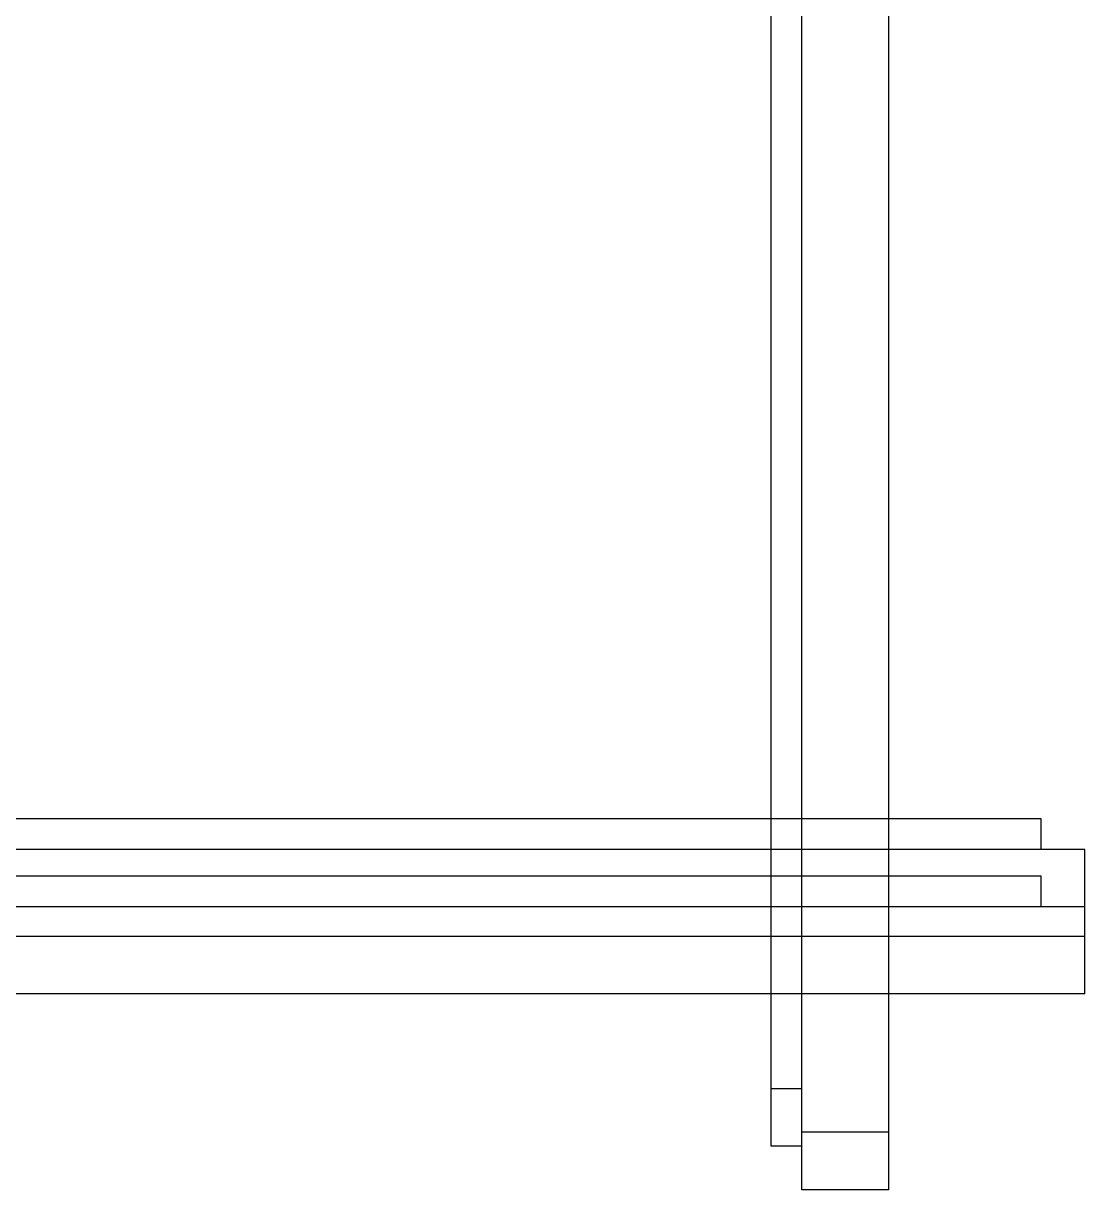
# Model space of a CAD drawing. Header units: millimetres. Extents: x -1225 to 566, y -985 to 617.
# Drawn here: x -607.12 to -594.93, y 7.35 to 20.75 of the extents above; entities that cross this region are included whole.
import ezdxf

# ---------------------------------------------------------------- set-up
doc = ezdxf.new("R2010")
doc.units = ezdxf.units.MM
doc.layers.add('HIDDEN', color=8, linetype='Continuous')
doc.layers.add('VISIBLE', color=7, linetype='Continuous')

msp = doc.modelspace()

# ---------------------------------------------------------------- linework, layer by layer
at = {"layer": 'HIDDEN'}
for points in [[(-598.18, 7.35), (-598.18, 202.75)], [(-597.18, 7.35), (-597.18, 202.75)], [(-598.53, 7.85), (-598.53, 202.25)], [(-598.53, 7.85), (-598.53, 202.25)], [(-598.53, 7.85), (-598.53, 202.25)], [(-598.53, 7.85), (-598.53, 202.25)], [(-598.53, 7.85), (-598.53, 202.25)], [(-598.18, 7.85), (-598.18, 202.25)], [(-598.18, 7.85), (-598.18, 202.25)], [(-598.18, 7.85), (-598.18, 202.25)], [(-598.18, 7.85), (-598.18, 202.25)], [(-598.18, 7.85), (-598.18, 202.25)], [(-598.18, 7.85), (-598.18, 202.25)], [(-598.18, 8.01), (-598.18, 141.75)], [(-598.18, 8.01), (-598.18, 141.75)], [(-597.18, 8.01), (-597.18, 141.75)], [(-597.18, 8.01), (-597.18, 141.75)], [(-598.53, 8.51), (-598.53, 141.25)], [(-598.53, 8.51), (-598.53, 141.25)], [(-598.53, 8.51), (-598.53, 141.25)], [(-598.53, 8.51), (-598.53, 141.25)], [(-598.53, 8.51), (-598.53, 141.25)], [(-598.53, 8.51), (-598.53, 141.25)], [(-598.18, 8.51), (-598.18, 141.25)], [(-598.18, 8.51), (-598.18, 141.25)], [(-598.18, 8.51), (-598.18, 141.25)], [(-598.18, 8.51), (-598.18, 141.25)], [(-598.18, 8.51), (-598.18, 141.25)], [(-598.18, 8.51), (-598.18, 141.25)], [(-595.43, 11.61), (-756.93, 11.61)], [(-595.43, 11.61), (-756.93, 11.61)], [(-595.43, 11.61), (-756.93, 11.61)], [(-595.43, 11.61), (-756.93, 11.61)], [(-595.43, 11.61), (-756.93, 11.61)], [(-597.18, 11.61), (-598.53, 11.61)], [(-595.43, 11.26), (-595.43, 11.61)], [(-595.43, 11.26), (-595.43, 11.61)], [(-595.43, 11.26), (-595.43, 11.61)], [(-595.43, 11.26), (-595.43, 11.61)], [(-595.43, 11.26), (-595.43, 11.61)], [(-594.93, 11.26), (-757.43, 11.26)], [(-595.43, 11.26), (-756.93, 11.26)], [(-595.43, 11.26), (-756.93, 11.26)], [(-595.43, 11.26), (-756.93, 11.26)], [(-595.43, 11.26), (-756.93, 11.26)], [(-595.43, 11.26), (-756.93, 11.26)], [(-595.43, 11.26), (-756.93, 11.26)], [(-597.18, 11.26), (-598.53, 11.26)], [(-594.93, 10.26), (-594.93, 11.26)], [(-595.43, 10.95), (-738.93, 10.95)], [(-595.43, 10.95), (-738.93, 10.95)], [(-595.43, 10.95), (-738.93, 10.95)], [(-595.43, 10.95), (-738.93, 10.95)], [(-595.43, 10.95), (-738.93, 10.95)], [(-597.18, 10.95), (-598.18, 10.95)], [(-595.43, 10.6), (-595.43, 10.95)], [(-595.43, 10.6), (-595.43, 10.95)], [(-595.43, 10.6), (-595.43, 10.95)], [(-595.43, 10.6), (-595.43, 10.95)], [(-595.43, 10.6), (-595.43, 10.95)], [(-594.93, 10.6), (-739.43, 10.6)], [(-595.43, 10.6), (-738.93, 10.6)], [(-595.43, 10.6), (-738.93, 10.6)], [(-595.43, 10.6), (-738.93, 10.6)], [(-595.43, 10.6), (-738.93, 10.6)], [(-595.43, 10.6), (-738.93, 10.6)], [(-595.43, 10.6), (-738.93, 10.6)], [(-598.53, 9.6), (-598.53, 10.6)], [(-594.93, 9.6), (-594.93, 10.6)], [(-594.93, 10.26), (-594.93, 10.6)], [(-594.93, 10.26), (-757.43, 10.26)], [(-594.93, 10.26), (-739.43, 10.26)], [(-594.93, 9.6), (-739.43, 9.6)], [(-598.18, 8.51), (-598.53, 8.51)], [(-598.18, 8.51), (-598.53, 8.51)], [(-598.18, 8.51), (-598.53, 8.51)], [(-598.18, 8.51), (-598.53, 8.51)], [(-598.18, 8.51), (-598.53, 8.51)], [(-598.18, 8.51), (-598.53, 8.51)], [(-597.18, 8.01), (-598.18, 8.01)], [(-597.18, 8.01), (-598.18, 8.01)], [(-598.18, 7.85), (-598.53, 7.85)], [(-598.18, 7.85), (-598.53, 7.85)], [(-598.18, 7.85), (-598.53, 7.85)], [(-598.18, 7.85), (-598.53, 7.85)], [(-598.18, 7.85), (-598.53, 7.85)], [(-597.18, 7.35), (-598.18, 7.35)]]:
    msp.add_lwpolyline(points, dxfattribs=at)
at = {"layer": 'VISIBLE'}
for points in [[(-598.18, 7.35), (-598.18, 202.75)], [(-597.18, 7.35), (-597.18, 202.75)], [(-598.53, 10.6), (-598.53, 202.25)], [(-598.53, 11.61), (-756.93, 11.61)], [(-595.43, 11.61), (-597.18, 11.61)], [(-595.43, 11.26), (-595.43, 11.61)], [(-598.53, 11.26), (-757.43, 11.26)], [(-594.93, 11.26), (-597.18, 11.26)], [(-594.93, 10.6), (-594.93, 11.26)], [(-598.18, 10.95), (-738.93, 10.95)], [(-595.43, 10.95), (-597.18, 10.95)], [(-595.43, 10.6), (-595.43, 10.95)], [(-594.93, 10.6), (-739.43, 10.6)], [(-594.93, 9.6), (-594.93, 10.6)], [(-594.93, 9.6), (-739.43, 9.6)], [(-598.53, 7.85), (-598.53, 9.6)], [(-598.18, 7.85), (-598.53, 7.85)], [(-597.18, 7.35), (-598.18, 7.35)]]:
    msp.add_lwpolyline(points, dxfattribs=at)

doc.saveas('drawing.dxf')
